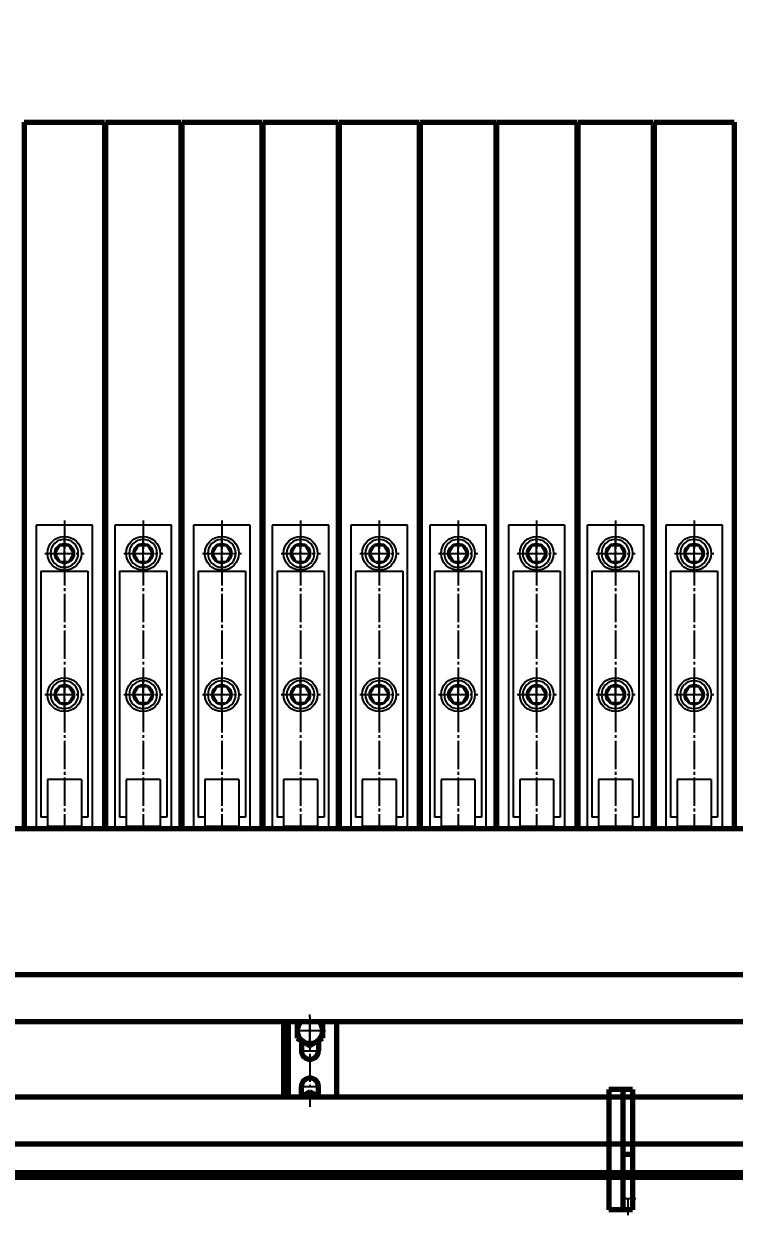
# Model space of a CAD drawing. Header units: millimetres. Extents: x -11880 to 11880, y -8400 to 8400.
# Drawn here: x -2078 to -1325, y 2566 to 3831 of the extents above; entities that cross this region are included whole.
import ezdxf

# ---------------------------------------------------------------- set-up
doc = ezdxf.new("R2010")
doc.units = ezdxf.units.MM
doc.linetypes.add('EB_DASH', pattern=[6, 3, -3])
doc.linetypes.add('EB_DASHDOT', pattern=[39, 30, -3, 3, -3])
for name, color, linetype, lineweight in [('CAXA0', 7, 'Continuous', 70), ('CAXA1', 1, 'EB_DASHDOT', 25), ('CAXA2', 6, 'EB_DASH', 25), ('CAXA4', 3, 'Continuous', 25)]:
    doc.layers.add(name, color=color, linetype=linetype, lineweight=lineweight)
doc.styles.add('标准', font='', dxfattribs={"width": 0.667})
doc.styles.get('标准').set_extended_font_data('FangSong_GB2312')
doc.dimstyles.new('标准', dxfattribs={"dimscale": 40, "dimtxt": 3.5, "dimasz": 3, "dimexe": 2, "dimexo": 0, "dimtad": 1, "dimdec": 1, "dimzin": 12, "dimdsep": 46, "dimtxsty": '标准', "dimcen": 0, "dimdle": 4, "dimaunit": 1, "dimazin": 2, "dimtfac": 1, "dimtdec": 3, "dimtmove": 0, "dimatfit": 3, "dimfxl": 1, "dimtolj": 1, "dimtzin": 0, "dimarcsym": 0})

# ---------------------------------------------------------------- blocks, each defined once
blk = doc.blocks.new('CAXBLOCK48', base_point=(-1445.3, 2639))
at = {"layer": 'CAXA0', "linetype": 'Continuous', "lineweight": 70}
for p, q in [((-1432.6, 2699.6), (-1457.6, 2699.6)), ((-1457.6, 2699.6), (-1457.6, 2571.6)), ((-1442.6, 2699.6), (-1442.6, 2571.6)), ((-1432.6, 2699.6), (-1432.6, 2571.6)), ((-1432.6, 2630.6), (-1442.6, 2630.6)), ((-1432.6, 2571.6), (-1457.6, 2571.6))]:
    blk.add_line(p, q, dxfattribs=at)
at = {"layer": 'CAXA1', "linetype": 'EB_DASHDOT', "lineweight": 25}
for p, q in [((-1445.3, 2608.6), (-1430.6, 2608.6)), ((-1444.7, 2583.6), (-1428.8, 2583.6))]:
    blk.add_line(p, q, dxfattribs=at)
at = {"layer": 'CAXA1', "color": 1, "linetype": 'EB_DASHDOT', "lineweight": 25}
blk.add_line((-1437.6, 2582.5), (-1437.6, 2566), dxfattribs=at)
blk = doc.blocks.new('CAXBLOCK201', base_point=(-2077.6, 3351.7))
at = {"layer": 'CAXA0', "linetype": 'Continuous', "lineweight": 70}
for p, q in [((-2077.6, 3726.7), (-1992.6, 3726.7)), ((-2077.6, 3726.7), (-2077.6, 2976.7)), ((-1992.6, 3726.7), (-1992.6, 2976.7)), ((-2077.6, 2976.7), (-1992.6, 2976.7))]:
    blk.add_line(p, q, dxfattribs=at)
at = {"layer": 'CAXA2', "color": 6, "linetype": 'EB_DASHDOT', "lineweight": 25}
for p, q in [((-2035.1, 3303.7), (-2035.1, 2976.7)), ((-2055.7, 3268.7), (-2014.1, 3268.7)), ((-2055.7, 3118.7), (-2014.1, 3118.7))]:
    blk.add_line(p, q, dxfattribs=at)
at = {"layer": 'CAXA2', "color": 6, "linetype": 'Continuous', "lineweight": 25}
for p, q in [((-2065.1, 3298.7), (-2065.1, 2976.7)), ((-2005.1, 3298.7), (-2065.1, 3298.7)), ((-2005.1, 2976.7), (-2005.1, 3298.7)), ((-2044.9, 3268.7), (-2040, 3277.2)), ((-2040, 3277.2), (-2030.2, 3277.2)), ((-2035.1, 3250.8), (-2035.1, 3286.5)), ((-2025.3, 3268.7), (-2030.2, 3277.2)), ((-2025.3, 3268.7), (-2030.2, 3277.2)), ((-2044.9, 3268.7), (-2040, 3260.2)), ((-2025.3, 3268.7), (-2030.2, 3260.2)), ((-2040, 3260.2), (-2030.2, 3260.2)), ((-2060.1, 3249.7), (-2060.1, 2988.7)), ((-2060.1, 3249.7), (-2010.1, 3249.7)), ((-2010.1, 3249.7), (-2010.1, 2988.7)), ((-2044.9, 3118.7), (-2040, 3127.2)), ((-2040, 3127.2), (-2030.2, 3127.2)), ((-2035.1, 3100.8), (-2035.1, 3136.5)), ((-2025.3, 3118.7), (-2030.2, 3127.2)), ((-2025.3, 3118.7), (-2030.2, 3127.2)), ((-2044.9, 3118.7), (-2040, 3110.2)), ((-2025.3, 3118.7), (-2030.2, 3110.2)), ((-2040, 3110.2), (-2030.2, 3110.2)), ((-2053.1, 3028.7), (-2053.1, 2978.7)), ((-2017.1, 3028.7), (-2053.1, 3028.7)), ((-2017.1, 3028.7), (-2017.1, 2978.7)), ((-2053.1, 2988.7), (-2060.1, 2988.7)), ((-2010.1, 2988.7), (-2017.1, 2988.7)), ((-2017.1, 2978.7), (-2053.1, 2978.7))]:
    blk.add_line(p, q, dxfattribs=at)
for centre, radius in [((-2035.1, 3268.7), 18), ((-2035.1, 3268.7), 10.5), ((-2035.1, 3268.7), 9.81), ((-2035.1, 3118.7), 18), ((-2035.1, 3118.7), 18), ((-2035.1, 3118.7), 10.5), ((-2035.1, 3118.7), 10.5), ((-2035.1, 3118.7), 9.81)]:
    blk.add_circle(centre, radius, dxfattribs=at)
for centre, start, end in [((-2035.1, 3268.7), 0, 180), ((-2035.1, 3268.7), 180, 0), ((-2035.1, 3118.7), 0, 180), ((-2035.1, 3118.7), 180, 0)]:
    blk.add_arc(centre, 14.8, start, end, dxfattribs=at)
blk = doc.blocks.new('CAXBLOCK202', base_point=(-1806.8, 3358.4))
at = {"layer": 'CAXA0', "linetype": 'Continuous', "lineweight": 70}
for p, q in [((-1991.6, 3726.7), (-1911.6, 3726.7)), ((-1991.6, 3726.7), (-1991.6, 2976.7)), ((-1911.6, 3726.7), (-1911.6, 2976.7)), ((-1991.6, 2976.7), (-1911.6, 2976.7))]:
    blk.add_line(p, q, dxfattribs=at)
at = {"layer": 'CAXA2', "color": 6, "linetype": 'EB_DASHDOT', "lineweight": 25}
for p, q in [((-1951.6, 3303.7), (-1951.6, 2976.7)), ((-1972.2, 3268.7), (-1930.6, 3268.7)), ((-1972.2, 3118.7), (-1930.6, 3118.7))]:
    blk.add_line(p, q, dxfattribs=at)
at = {"layer": 'CAXA2', "color": 6, "linetype": 'Continuous', "lineweight": 25}
for p, q in [((-1981.6, 3298.7), (-1981.6, 2976.7)), ((-1921.6, 3298.7), (-1981.6, 3298.7)), ((-1921.6, 2976.7), (-1921.6, 3298.7)), ((-1961.4, 3268.7), (-1956.5, 3277.2)), ((-1956.5, 3277.2), (-1946.7, 3277.2)), ((-1951.6, 3250.8), (-1951.6, 3286.5)), ((-1941.8, 3268.7), (-1946.7, 3277.2)), ((-1941.8, 3268.7), (-1946.7, 3277.2)), ((-1961.4, 3268.7), (-1956.5, 3260.2)), ((-1941.8, 3268.7), (-1946.7, 3260.2)), ((-1956.5, 3260.2), (-1946.7, 3260.2)), ((-1976.6, 3249.7), (-1976.6, 2988.7)), ((-1976.6, 3249.7), (-1926.6, 3249.7)), ((-1926.6, 3249.7), (-1926.6, 2988.7)), ((-1961.4, 3118.7), (-1956.5, 3127.2)), ((-1956.5, 3127.2), (-1946.7, 3127.2)), ((-1951.6, 3100.8), (-1951.6, 3136.5)), ((-1941.8, 3118.7), (-1946.7, 3127.2)), ((-1941.8, 3118.7), (-1946.7, 3127.2)), ((-1961.4, 3118.7), (-1956.5, 3110.2)), ((-1941.8, 3118.7), (-1946.7, 3110.2)), ((-1956.5, 3110.2), (-1946.7, 3110.2)), ((-1969.6, 3028.7), (-1969.6, 2978.7)), ((-1933.6, 3028.7), (-1969.6, 3028.7)), ((-1933.6, 3028.7), (-1933.6, 2978.7)), ((-1969.6, 2988.7), (-1976.6, 2988.7)), ((-1926.6, 2988.7), (-1933.6, 2988.7)), ((-1933.6, 2978.7), (-1969.6, 2978.7))]:
    blk.add_line(p, q, dxfattribs=at)
for centre, radius in [((-1951.6, 3268.7), 18), ((-1951.6, 3268.7), 10.5), ((-1951.6, 3268.7), 9.81), ((-1951.6, 3118.7), 18), ((-1951.6, 3118.7), 18), ((-1951.6, 3118.7), 10.5), ((-1951.6, 3118.7), 10.5), ((-1951.6, 3118.7), 9.81)]:
    blk.add_circle(centre, radius, dxfattribs=at)
for centre, start, end in [((-1951.6, 3268.7), 0, 180), ((-1951.6, 3268.7), 180, 0), ((-1951.6, 3118.7), 0, 180), ((-1951.6, 3118.7), 180, 0)]:
    blk.add_arc(centre, 14.8, start, end, dxfattribs=at)
blk = doc.blocks.new('CAXBLOCK203', base_point=(-1910.6, 3351.7))
at = {"layer": 'CAXA0', "linetype": 'Continuous', "lineweight": 70}
for p, q in [((-1910.6, 3726.7), (-1825.6, 3726.7)), ((-1910.6, 3726.7), (-1910.6, 2976.7)), ((-1825.6, 3726.7), (-1825.6, 2976.7)), ((-1910.6, 2976.7), (-1825.6, 2976.7))]:
    blk.add_line(p, q, dxfattribs=at)
at = {"layer": 'CAXA2', "color": 6, "linetype": 'EB_DASHDOT', "lineweight": 25}
for p, q in [((-1868.1, 3303.7), (-1868.1, 2976.7)), ((-1888.7, 3268.7), (-1847.1, 3268.7)), ((-1888.7, 3118.7), (-1847.1, 3118.7))]:
    blk.add_line(p, q, dxfattribs=at)
at = {"layer": 'CAXA2', "color": 6, "linetype": 'Continuous', "lineweight": 25}
for p, q in [((-1898.1, 3298.7), (-1898.1, 2976.7)), ((-1838.1, 3298.7), (-1898.1, 3298.7)), ((-1838.1, 2976.7), (-1838.1, 3298.7)), ((-1877.9, 3268.7), (-1873, 3277.2)), ((-1873, 3277.2), (-1863.2, 3277.2)), ((-1868.1, 3250.8), (-1868.1, 3286.5)), ((-1858.3, 3268.7), (-1863.2, 3277.2)), ((-1858.3, 3268.7), (-1863.2, 3277.2)), ((-1877.9, 3268.7), (-1873, 3260.2)), ((-1858.3, 3268.7), (-1863.2, 3260.2)), ((-1873, 3260.2), (-1863.2, 3260.2)), ((-1893.1, 3249.7), (-1893.1, 2988.7)), ((-1893.1, 3249.7), (-1843.1, 3249.7)), ((-1843.1, 3249.7), (-1843.1, 2988.7)), ((-1877.9, 3118.7), (-1873, 3127.2)), ((-1873, 3127.2), (-1863.2, 3127.2)), ((-1868.1, 3100.8), (-1868.1, 3136.5)), ((-1858.3, 3118.7), (-1863.2, 3127.2)), ((-1858.3, 3118.7), (-1863.2, 3127.2)), ((-1877.9, 3118.7), (-1873, 3110.2)), ((-1858.3, 3118.7), (-1863.2, 3110.2)), ((-1873, 3110.2), (-1863.2, 3110.2)), ((-1886.1, 3028.7), (-1886.1, 2978.7)), ((-1850.1, 3028.7), (-1886.1, 3028.7)), ((-1850.1, 3028.7), (-1850.1, 2978.7)), ((-1886.1, 2988.7), (-1893.1, 2988.7)), ((-1843.1, 2988.7), (-1850.1, 2988.7)), ((-1850.1, 2978.7), (-1886.1, 2978.7))]:
    blk.add_line(p, q, dxfattribs=at)
for centre, radius in [((-1868.1, 3268.7), 18), ((-1868.1, 3268.7), 10.5), ((-1868.1, 3268.7), 9.81), ((-1868.1, 3118.7), 18), ((-1868.1, 3118.7), 18), ((-1868.1, 3118.7), 10.5), ((-1868.1, 3118.7), 10.5), ((-1868.1, 3118.7), 9.81)]:
    blk.add_circle(centre, radius, dxfattribs=at)
for centre, start, end in [((-1868.1, 3268.7), 0, 180), ((-1868.1, 3268.7), 180, 0), ((-1868.1, 3118.7), 0, 180), ((-1868.1, 3118.7), 180, 0)]:
    blk.add_arc(centre, 14.8, start, end, dxfattribs=at)
blk = doc.blocks.new('CAXBLOCK204', base_point=(-1639.8, 3358.4))
at = {"layer": 'CAXA0', "linetype": 'Continuous', "lineweight": 70}
for p, q in [((-1824.6, 3726.7), (-1744.6, 3726.7)), ((-1824.6, 3726.7), (-1824.6, 2976.7)), ((-1744.6, 3726.7), (-1744.6, 2976.7)), ((-1824.6, 2976.7), (-1744.6, 2976.7))]:
    blk.add_line(p, q, dxfattribs=at)
at = {"layer": 'CAXA2', "color": 6, "linetype": 'EB_DASHDOT', "lineweight": 25}
for p, q in [((-1784.6, 3303.7), (-1784.6, 2976.7)), ((-1805.2, 3268.7), (-1763.6, 3268.7)), ((-1805.2, 3118.7), (-1763.6, 3118.7))]:
    blk.add_line(p, q, dxfattribs=at)
at = {"layer": 'CAXA2', "color": 6, "linetype": 'Continuous', "lineweight": 25}
for p, q in [((-1814.6, 3298.7), (-1814.6, 2976.7)), ((-1754.6, 3298.7), (-1814.6, 3298.7)), ((-1754.6, 2976.7), (-1754.6, 3298.7)), ((-1794.4, 3268.7), (-1789.5, 3277.2)), ((-1789.5, 3277.2), (-1779.7, 3277.2)), ((-1784.6, 3250.8), (-1784.6, 3286.5)), ((-1774.8, 3268.7), (-1779.7, 3277.2)), ((-1774.8, 3268.7), (-1779.7, 3277.2)), ((-1794.4, 3268.7), (-1789.5, 3260.2)), ((-1774.8, 3268.7), (-1779.7, 3260.2)), ((-1789.5, 3260.2), (-1779.7, 3260.2)), ((-1809.6, 3249.7), (-1809.6, 2988.7)), ((-1809.6, 3249.7), (-1759.6, 3249.7)), ((-1759.6, 3249.7), (-1759.6, 2988.7)), ((-1794.4, 3118.7), (-1789.5, 3127.2)), ((-1789.5, 3127.2), (-1779.7, 3127.2)), ((-1784.6, 3100.8), (-1784.6, 3136.5)), ((-1774.8, 3118.7), (-1779.7, 3127.2)), ((-1774.8, 3118.7), (-1779.7, 3127.2)), ((-1794.4, 3118.7), (-1789.5, 3110.2)), ((-1774.8, 3118.7), (-1779.7, 3110.2)), ((-1789.5, 3110.2), (-1779.7, 3110.2)), ((-1802.6, 3028.7), (-1802.6, 2978.7)), ((-1766.6, 3028.7), (-1802.6, 3028.7)), ((-1766.6, 3028.7), (-1766.6, 2978.7)), ((-1802.6, 2988.7), (-1809.6, 2988.7)), ((-1759.6, 2988.7), (-1766.6, 2988.7)), ((-1766.6, 2978.7), (-1802.6, 2978.7))]:
    blk.add_line(p, q, dxfattribs=at)
for centre, radius in [((-1784.6, 3268.7), 18), ((-1784.6, 3268.7), 10.5), ((-1784.6, 3268.7), 9.81), ((-1784.6, 3118.7), 18), ((-1784.6, 3118.7), 18), ((-1784.6, 3118.7), 10.5), ((-1784.6, 3118.7), 10.5), ((-1784.6, 3118.7), 9.81)]:
    blk.add_circle(centre, radius, dxfattribs=at)
for centre, start, end in [((-1784.6, 3268.7), 0, 180), ((-1784.6, 3268.7), 180, 0), ((-1784.6, 3118.7), 0, 180), ((-1784.6, 3118.7), 180, 0)]:
    blk.add_arc(centre, 14.8, start, end, dxfattribs=at)
blk = doc.blocks.new('CAXBLOCK205', base_point=(-1743.6, 3351.7))
at = {"layer": 'CAXA0', "linetype": 'Continuous', "lineweight": 70}
for p, q in [((-1743.6, 3726.7), (-1658.6, 3726.7)), ((-1743.6, 3726.7), (-1743.6, 2976.7)), ((-1658.6, 3726.7), (-1658.6, 2976.7)), ((-1743.6, 2976.7), (-1658.6, 2976.7))]:
    blk.add_line(p, q, dxfattribs=at)
at = {"layer": 'CAXA2', "color": 6, "linetype": 'EB_DASHDOT', "lineweight": 25}
for p, q in [((-1701.1, 3303.7), (-1701.1, 2976.7)), ((-1721.7, 3268.7), (-1680.1, 3268.7)), ((-1721.7, 3118.7), (-1680.1, 3118.7))]:
    blk.add_line(p, q, dxfattribs=at)
at = {"layer": 'CAXA2', "color": 6, "linetype": 'Continuous', "lineweight": 25}
for p, q in [((-1731.1, 3298.7), (-1731.1, 2976.7)), ((-1671.1, 3298.7), (-1731.1, 3298.7)), ((-1671.1, 2976.7), (-1671.1, 3298.7)), ((-1710.9, 3268.7), (-1706, 3277.2)), ((-1706, 3277.2), (-1696.2, 3277.2)), ((-1701.1, 3250.8), (-1701.1, 3286.5)), ((-1691.3, 3268.7), (-1696.2, 3277.2)), ((-1691.3, 3268.7), (-1696.2, 3277.2)), ((-1710.9, 3268.7), (-1706, 3260.2)), ((-1691.3, 3268.7), (-1696.2, 3260.2)), ((-1706, 3260.2), (-1696.2, 3260.2)), ((-1726.1, 3249.7), (-1726.1, 2988.7)), ((-1726.1, 3249.7), (-1676.1, 3249.7)), ((-1676.1, 3249.7), (-1676.1, 2988.7)), ((-1710.9, 3118.7), (-1706, 3127.2)), ((-1706, 3127.2), (-1696.2, 3127.2)), ((-1701.1, 3100.8), (-1701.1, 3136.5)), ((-1691.3, 3118.7), (-1696.2, 3127.2)), ((-1691.3, 3118.7), (-1696.2, 3127.2)), ((-1710.9, 3118.7), (-1706, 3110.2)), ((-1691.3, 3118.7), (-1696.2, 3110.2)), ((-1706, 3110.2), (-1696.2, 3110.2)), ((-1719.1, 3028.7), (-1719.1, 2978.7)), ((-1683.1, 3028.7), (-1719.1, 3028.7)), ((-1683.1, 3028.7), (-1683.1, 2978.7)), ((-1719.1, 2988.7), (-1726.1, 2988.7)), ((-1676.1, 2988.7), (-1683.1, 2988.7)), ((-1683.1, 2978.7), (-1719.1, 2978.7))]:
    blk.add_line(p, q, dxfattribs=at)
for centre, radius in [((-1701.1, 3268.7), 18), ((-1701.1, 3268.7), 10.5), ((-1701.1, 3268.7), 9.81), ((-1701.1, 3118.7), 18), ((-1701.1, 3118.7), 18), ((-1701.1, 3118.7), 10.5), ((-1701.1, 3118.7), 10.5), ((-1701.1, 3118.7), 9.81)]:
    blk.add_circle(centre, radius, dxfattribs=at)
for centre, start, end in [((-1701.1, 3268.7), 0, 180), ((-1701.1, 3268.7), 180, 0), ((-1701.1, 3118.7), 0, 180), ((-1701.1, 3118.7), 180, 0)]:
    blk.add_arc(centre, 14.8, start, end, dxfattribs=at)
blk = doc.blocks.new('CAXBLOCK206', base_point=(-1472.8, 3358.4))
at = {"layer": 'CAXA0', "linetype": 'Continuous', "lineweight": 70}
for p, q in [((-1657.6, 3726.7), (-1577.6, 3726.7)), ((-1657.6, 3726.7), (-1657.6, 2976.7)), ((-1577.6, 3726.7), (-1577.6, 2976.7)), ((-1657.6, 2976.7), (-1577.6, 2976.7))]:
    blk.add_line(p, q, dxfattribs=at)
at = {"layer": 'CAXA2', "color": 6, "linetype": 'EB_DASHDOT', "lineweight": 25}
for p, q in [((-1617.6, 3303.7), (-1617.6, 2976.7)), ((-1638.2, 3268.7), (-1596.6, 3268.7)), ((-1638.2, 3118.7), (-1596.6, 3118.7))]:
    blk.add_line(p, q, dxfattribs=at)
at = {"layer": 'CAXA2', "color": 6, "linetype": 'Continuous', "lineweight": 25}
for p, q in [((-1647.6, 3298.7), (-1647.6, 2976.7)), ((-1587.6, 3298.7), (-1647.6, 3298.7)), ((-1587.6, 2976.7), (-1587.6, 3298.7)), ((-1627.4, 3268.7), (-1622.5, 3277.2)), ((-1622.5, 3277.2), (-1612.7, 3277.2)), ((-1617.6, 3250.8), (-1617.6, 3286.5)), ((-1607.8, 3268.7), (-1612.7, 3277.2)), ((-1607.8, 3268.7), (-1612.7, 3277.2)), ((-1627.4, 3268.7), (-1622.5, 3260.2)), ((-1607.8, 3268.7), (-1612.7, 3260.2)), ((-1622.5, 3260.2), (-1612.7, 3260.2)), ((-1642.6, 3249.7), (-1642.6, 2988.7)), ((-1642.6, 3249.7), (-1592.6, 3249.7)), ((-1592.6, 3249.7), (-1592.6, 2988.7)), ((-1627.4, 3118.7), (-1622.5, 3127.2)), ((-1622.5, 3127.2), (-1612.7, 3127.2)), ((-1617.6, 3100.8), (-1617.6, 3136.5)), ((-1607.8, 3118.7), (-1612.7, 3127.2)), ((-1607.8, 3118.7), (-1612.7, 3127.2)), ((-1627.4, 3118.7), (-1622.5, 3110.2)), ((-1607.8, 3118.7), (-1612.7, 3110.2)), ((-1622.5, 3110.2), (-1612.7, 3110.2)), ((-1635.6, 3028.7), (-1635.6, 2978.7)), ((-1599.6, 3028.7), (-1635.6, 3028.7)), ((-1599.6, 3028.7), (-1599.6, 2978.7)), ((-1635.6, 2988.7), (-1642.6, 2988.7)), ((-1592.6, 2988.7), (-1599.6, 2988.7)), ((-1599.6, 2978.7), (-1635.6, 2978.7))]:
    blk.add_line(p, q, dxfattribs=at)
for centre, radius in [((-1617.6, 3268.7), 18), ((-1617.6, 3268.7), 10.5), ((-1617.6, 3268.7), 9.81), ((-1617.6, 3118.7), 18), ((-1617.6, 3118.7), 18), ((-1617.6, 3118.7), 10.5), ((-1617.6, 3118.7), 10.5), ((-1617.6, 3118.7), 9.81)]:
    blk.add_circle(centre, radius, dxfattribs=at)
for centre, start, end in [((-1617.6, 3268.7), 0, 180), ((-1617.6, 3268.7), 180, 0), ((-1617.6, 3118.7), 0, 180), ((-1617.6, 3118.7), 180, 0)]:
    blk.add_arc(centre, 14.8, start, end, dxfattribs=at)
blk = doc.blocks.new('CAXBLOCK207', base_point=(-1576.6, 3351.7))
at = {"layer": 'CAXA0', "linetype": 'Continuous', "lineweight": 70}
for p, q in [((-1576.6, 3726.7), (-1491.6, 3726.7)), ((-1576.6, 3726.7), (-1576.6, 2976.7)), ((-1491.6, 3726.7), (-1491.6, 2976.7)), ((-1576.6, 2976.7), (-1491.6, 2976.7))]:
    blk.add_line(p, q, dxfattribs=at)
at = {"layer": 'CAXA2', "color": 6, "linetype": 'EB_DASHDOT', "lineweight": 25}
for p, q in [((-1534.1, 3303.7), (-1534.1, 2976.7)), ((-1554.7, 3268.7), (-1513.1, 3268.7)), ((-1554.7, 3118.7), (-1513.1, 3118.7))]:
    blk.add_line(p, q, dxfattribs=at)
at = {"layer": 'CAXA2', "color": 6, "linetype": 'Continuous', "lineweight": 25}
for p, q in [((-1564.1, 3298.7), (-1564.1, 2976.7)), ((-1504.1, 3298.7), (-1564.1, 3298.7)), ((-1504.1, 2976.7), (-1504.1, 3298.7)), ((-1543.9, 3268.7), (-1539, 3277.2)), ((-1539, 3277.2), (-1529.2, 3277.2)), ((-1534.1, 3250.8), (-1534.1, 3286.5)), ((-1524.3, 3268.7), (-1529.2, 3277.2)), ((-1524.3, 3268.7), (-1529.2, 3277.2)), ((-1543.9, 3268.7), (-1539, 3260.2)), ((-1524.3, 3268.7), (-1529.2, 3260.2)), ((-1539, 3260.2), (-1529.2, 3260.2)), ((-1559.1, 3249.7), (-1559.1, 2988.7)), ((-1559.1, 3249.7), (-1509.1, 3249.7)), ((-1509.1, 3249.7), (-1509.1, 2988.7)), ((-1543.9, 3118.7), (-1539, 3127.2)), ((-1539, 3127.2), (-1529.2, 3127.2)), ((-1534.1, 3100.8), (-1534.1, 3136.5)), ((-1524.3, 3118.7), (-1529.2, 3127.2)), ((-1524.3, 3118.7), (-1529.2, 3127.2)), ((-1543.9, 3118.7), (-1539, 3110.2)), ((-1524.3, 3118.7), (-1529.2, 3110.2)), ((-1539, 3110.2), (-1529.2, 3110.2)), ((-1552.1, 3028.7), (-1552.1, 2978.7)), ((-1516.1, 3028.7), (-1552.1, 3028.7)), ((-1516.1, 3028.7), (-1516.1, 2978.7)), ((-1552.1, 2988.7), (-1559.1, 2988.7)), ((-1509.1, 2988.7), (-1516.1, 2988.7)), ((-1516.1, 2978.7), (-1552.1, 2978.7))]:
    blk.add_line(p, q, dxfattribs=at)
for centre, radius in [((-1534.1, 3268.7), 18), ((-1534.1, 3268.7), 10.5), ((-1534.1, 3268.7), 9.81), ((-1534.1, 3118.7), 18), ((-1534.1, 3118.7), 18), ((-1534.1, 3118.7), 10.5), ((-1534.1, 3118.7), 10.5), ((-1534.1, 3118.7), 9.81)]:
    blk.add_circle(centre, radius, dxfattribs=at)
for centre, start, end in [((-1534.1, 3268.7), 0, 180), ((-1534.1, 3268.7), 180, 0), ((-1534.1, 3118.7), 0, 180), ((-1534.1, 3118.7), 180, 0)]:
    blk.add_arc(centre, 14.8, start, end, dxfattribs=at)
blk = doc.blocks.new('CAXBLOCK208', base_point=(-1305.8, 3358.4))
at = {"layer": 'CAXA0', "linetype": 'Continuous', "lineweight": 70}
for p, q in [((-1490.6, 3726.7), (-1410.6, 3726.7)), ((-1490.6, 3726.7), (-1490.6, 2976.7)), ((-1410.6, 3726.7), (-1410.6, 2976.7)), ((-1490.6, 2976.7), (-1410.6, 2976.7))]:
    blk.add_line(p, q, dxfattribs=at)
at = {"layer": 'CAXA2', "color": 6, "linetype": 'EB_DASHDOT', "lineweight": 25}
for p, q in [((-1450.6, 3303.7), (-1450.6, 2976.7)), ((-1471.2, 3268.7), (-1429.6, 3268.7)), ((-1471.2, 3118.7), (-1429.6, 3118.7))]:
    blk.add_line(p, q, dxfattribs=at)
at = {"layer": 'CAXA2', "color": 6, "linetype": 'Continuous', "lineweight": 25}
for p, q in [((-1480.6, 3298.7), (-1480.6, 2976.7)), ((-1420.6, 3298.7), (-1480.6, 3298.7)), ((-1420.6, 2976.7), (-1420.6, 3298.7)), ((-1460.4, 3268.7), (-1455.5, 3277.2)), ((-1455.5, 3277.2), (-1445.7, 3277.2)), ((-1450.6, 3250.8), (-1450.6, 3286.5)), ((-1440.8, 3268.7), (-1445.7, 3277.2)), ((-1440.8, 3268.7), (-1445.7, 3277.2)), ((-1460.4, 3268.7), (-1455.5, 3260.2)), ((-1440.8, 3268.7), (-1445.7, 3260.2)), ((-1455.5, 3260.2), (-1445.7, 3260.2)), ((-1475.6, 3249.7), (-1475.6, 2988.7)), ((-1475.6, 3249.7), (-1425.6, 3249.7)), ((-1425.6, 3249.7), (-1425.6, 2988.7)), ((-1460.4, 3118.7), (-1455.5, 3127.2)), ((-1455.5, 3127.2), (-1445.7, 3127.2)), ((-1450.6, 3100.8), (-1450.6, 3136.5)), ((-1440.8, 3118.7), (-1445.7, 3127.2)), ((-1440.8, 3118.7), (-1445.7, 3127.2)), ((-1460.4, 3118.7), (-1455.5, 3110.2)), ((-1440.8, 3118.7), (-1445.7, 3110.2)), ((-1455.5, 3110.2), (-1445.7, 3110.2)), ((-1468.6, 3028.7), (-1468.6, 2978.7)), ((-1432.6, 3028.7), (-1468.6, 3028.7)), ((-1432.6, 3028.7), (-1432.6, 2978.7)), ((-1468.6, 2988.7), (-1475.6, 2988.7)), ((-1425.6, 2988.7), (-1432.6, 2988.7)), ((-1432.6, 2978.7), (-1468.6, 2978.7))]:
    blk.add_line(p, q, dxfattribs=at)
for centre, radius in [((-1450.6, 3268.7), 18), ((-1450.6, 3268.7), 10.5), ((-1450.6, 3268.7), 9.81), ((-1450.6, 3118.7), 18), ((-1450.6, 3118.7), 18), ((-1450.6, 3118.7), 10.5), ((-1450.6, 3118.7), 10.5), ((-1450.6, 3118.7), 9.81)]:
    blk.add_circle(centre, radius, dxfattribs=at)
for centre, start, end in [((-1450.6, 3268.7), 0, 180), ((-1450.6, 3268.7), 180, 0), ((-1450.6, 3118.7), 0, 180), ((-1450.6, 3118.7), 180, 0)]:
    blk.add_arc(centre, 14.8, start, end, dxfattribs=at)
blk = doc.blocks.new('CAXBLOCK209', base_point=(-1409.6, 3351.7))
at = {"layer": 'CAXA0', "linetype": 'Continuous', "lineweight": 70}
for p, q in [((-1409.6, 3726.7), (-1324.6, 3726.7)), ((-1409.6, 3726.7), (-1409.6, 2976.7)), ((-1324.6, 3726.7), (-1324.6, 2976.7)), ((-1409.6, 2976.7), (-1324.6, 2976.7))]:
    blk.add_line(p, q, dxfattribs=at)
at = {"layer": 'CAXA2', "color": 6, "linetype": 'EB_DASHDOT', "lineweight": 25}
for p, q in [((-1367.1, 3303.7), (-1367.1, 2976.7)), ((-1387.7, 3268.7), (-1346.1, 3268.7)), ((-1387.7, 3118.7), (-1346.1, 3118.7))]:
    blk.add_line(p, q, dxfattribs=at)
at = {"layer": 'CAXA2', "color": 6, "linetype": 'Continuous', "lineweight": 25}
for p, q in [((-1397.1, 3298.7), (-1397.1, 2976.7)), ((-1337.1, 3298.7), (-1397.1, 3298.7)), ((-1337.1, 2976.7), (-1337.1, 3298.7)), ((-1376.9, 3268.7), (-1372, 3277.2)), ((-1372, 3277.2), (-1362.2, 3277.2)), ((-1367.1, 3250.8), (-1367.1, 3286.5)), ((-1357.3, 3268.7), (-1362.2, 3277.2)), ((-1357.3, 3268.7), (-1362.2, 3277.2)), ((-1376.9, 3268.7), (-1372, 3260.2)), ((-1357.3, 3268.7), (-1362.2, 3260.2)), ((-1372, 3260.2), (-1362.2, 3260.2)), ((-1392.1, 3249.7), (-1392.1, 2988.7)), ((-1392.1, 3249.7), (-1342.1, 3249.7)), ((-1342.1, 3249.7), (-1342.1, 2988.7)), ((-1376.9, 3118.7), (-1372, 3127.2)), ((-1372, 3127.2), (-1362.2, 3127.2)), ((-1367.1, 3100.8), (-1367.1, 3136.5)), ((-1357.3, 3118.7), (-1362.2, 3127.2)), ((-1357.3, 3118.7), (-1362.2, 3127.2)), ((-1376.9, 3118.7), (-1372, 3110.2)), ((-1357.3, 3118.7), (-1362.2, 3110.2)), ((-1372, 3110.2), (-1362.2, 3110.2)), ((-1385.1, 3028.7), (-1385.1, 2978.7)), ((-1349.1, 3028.7), (-1385.1, 3028.7)), ((-1349.1, 3028.7), (-1349.1, 2978.7)), ((-1385.1, 2988.7), (-1392.1, 2988.7)), ((-1342.1, 2988.7), (-1349.1, 2988.7)), ((-1349.1, 2978.7), (-1385.1, 2978.7))]:
    blk.add_line(p, q, dxfattribs=at)
for centre, radius in [((-1367.1, 3268.7), 18), ((-1367.1, 3268.7), 10.5), ((-1367.1, 3268.7), 9.81), ((-1367.1, 3118.7), 18), ((-1367.1, 3118.7), 18), ((-1367.1, 3118.7), 10.5), ((-1367.1, 3118.7), 10.5), ((-1367.1, 3118.7), 9.81)]:
    blk.add_circle(centre, radius, dxfattribs=at)
for centre, start, end in [((-1367.1, 3268.7), 0, 180), ((-1367.1, 3268.7), 180, 0), ((-1367.1, 3118.7), 0, 180), ((-1367.1, 3118.7), 180, 0)]:
    blk.add_arc(centre, 14.8, start, end, dxfattribs=at)
blk = doc.blocks.new('*D446')
at = {"layer": 'CAXA4', "linetype": 'Continuous', "lineweight": 25}
for points in [[(-9267.6, 4804.4), (-9147.6, 4819.4), (-9147.6, 4789.4)], [(2772.4, 4804.4), (2652.4, 4819.4), (2652.4, 4789.4)]]:
    blk.add_hatch(color=0, dxfattribs=at).paths.add_polyline_path(points, flags=0)
at = {"layer": 'CAXA4', "color": 0, "linetype": 'Continuous', "lineweight": 25}
for p, q in [((-9267.6, 3016.7), (-9267.6, 4884.4)), ((2772.4, 3286.7), (2772.4, 4884.4)), ((2772.4, 4804.4), (-9267.6, 4804.4))]:
    blk.add_line(p, q, dxfattribs=at)
at = {"layer": 'CAXA4', "color": 0, "linetype": 'Continuous', "lineweight": 25, "insert": (-3435.5, 5021.2), "char_height": 140, "attachment_point": 1, "style": '标准'}
blk.add_mtext('\\fFangSong_GB2312|b0|i0|p34;12040', dxfattribs=at)

msp = doc.modelspace()

# ---------------------------------------------------------------- linework, layer by layer
at = {"layer": 'CAXA0', "linetype": 'Continuous', "lineweight": 70}
for p, q in [((-1992.62, 3726.67), (-1992.62, 2976.67)), ((-1991.62, 3726.67), (-1991.62, 2976.67)), ((-1825.62, 3726.67), (-1825.62, 2976.67)), ((-1824.62, 3726.67), (-1824.62, 2976.67)), ((-1658.62, 3726.67), (-1658.62, 2976.67)), ((-1657.62, 3726.67), (-1657.62, 2976.67)), ((-1491.62, 3726.67), (-1491.62, 2976.67)), ((-1490.62, 3726.67), (-1490.62, 2976.67)), ((-6100.72, 2821.63), (666.24, 2821.63)), ((-6100.72, 2771.63), (675.44, 2771.63)), ((-6100.72, 2691.63), (701.3, 2691.63)), ((-6100.72, 2641.63), (718.14, 2641.63))]:
    msp.add_line(p, q, dxfattribs=at)
at = {"layer": 'CAXA0'}
for p, q in [((-6075.72, 2976.67), (730.16, 2976.67)), ((-1784.63, 2771.63), (-1788.12, 2769.62)), ((-1761.12, 2769.62), (-1764.6, 2771.63)), ((-1788.12, 2769.62), (-1788.12, 2754.03)), ((-1761.12, 2754.03), (-1761.12, 2769.62)), ((-1788.12, 2754.03), (-1774.62, 2746.24)), ((-1774.62, 2746.24), (-1761.12, 2754.03)), ((-1774.62, 2697.03), (-1783.96, 2691.63)), ((-1765.27, 2691.63), (-1774.62, 2697.03))]:
    msp.add_line(p, q, dxfattribs=at)
at = {"layer": 'CAXA0', "color": 7, "linetype": 'Continuous', "lineweight": 70}
for p, q in [((-1802.62, 2771.63), (-1802.62, 2691.63)), ((-1797.62, 2771.63), (-1797.62, 2691.63)), ((-1746.62, 2771.63), (-1746.62, 2691.63)), ((-1802.62, 2748.63), (-1797.62, 2748.63)), ((-1783.62, 2751.76), (-1783.62, 2740.63)), ((-1765.62, 2751.76), (-1765.62, 2740.63)), ((-1783.62, 2691.63), (-1783.62, 2702.63)), ((-1765.62, 2691.63), (-1765.62, 2702.63))]:
    msp.add_line(p, q, dxfattribs=at)
at = {"layer": 'CAXA0', "color": 3, "linetype": 'Continuous', "lineweight": 70}
for p, q in [((517.38, 2611.12), (-8561.61, 2611.12)), ((517.38, 2606.12), (-8561.61, 2606.12))]:
    msp.add_line(p, q, dxfattribs=at)
at = {"layer": 'CAXA0'}
for centre, start, end in [((-1774.62, 2761.82), 133.40265, 46.59735), ((-1774.62, 2681.44), 49.02, 130.98)]:
    msp.add_arc(centre, 13.5, start, end, dxfattribs=at)
at = {"layer": 'CAXA0', "color": 7, "linetype": 'Continuous', "lineweight": 70}
for centre, start, end in [((-1774.62, 2740.63), 180, 0), ((-1774.62, 2702.63), 0, 180)]:
    msp.add_arc(centre, 9, start, end, dxfattribs=at)
at = {"layer": 'CAXA1', "linetype": 'EB_DASHDOT', "lineweight": 25}
for p, q in [((-1774.62, 2743.24), (-1774.62, 2780.41)), ((-1758.12, 2761.82), (-1791.12, 2761.82))]:
    msp.add_line(p, q, dxfattribs=at)
at = {"layer": 'CAXA1', "color": 1, "linetype": 'EB_DASHDOT', "lineweight": 25}
for p, q in [((-1774.62, 2776.5), (-1774.62, 2681.05)), ((-1785.8, 2740.63), (-1763.65, 2740.63)), ((-1785.8, 2702.63), (-1763.65, 2702.63))]:
    msp.add_line(p, q, dxfattribs=at)

# ---------------------------------------------------------------- block references
at = {"layer": 'CAXA0', "linetype": 'Continuous', "lineweight": 70}
for name, p in [('CAXBLOCK201', (-2077.62, 3351.67)), ('CAXBLOCK202', (-1806.76, 3358.38)), ('CAXBLOCK203', (-1910.62, 3351.67)), ('CAXBLOCK204', (-1639.76, 3358.38)), ('CAXBLOCK205', (-1743.62, 3351.67)), ('CAXBLOCK206', (-1472.76, 3358.38)), ('CAXBLOCK207', (-1576.62, 3351.67)), ('CAXBLOCK208', (-1305.76, 3358.38)), ('CAXBLOCK209', (-1409.62, 3351.67)), ('CAXBLOCK48', (-1445.26, 2638.97))]:
    msp.add_blockref(name, p, dxfattribs=at)

# ---------------------------------------------------------------- dimensions: what is measured, and where the dimension line sits
at = {"layer": 'CAXA4', "linetype": 'Continuous', "lineweight": 70}
dim = msp.add_linear_dim(base=(-3247.62, 4804.42), p1=(2772.38, 3286.67), p2=(-9267.62, 3016.67), text='\\fFangSong_GB2312;12040', dimstyle='标准', dxfattribs=at)
dim.commit()
dim.dimension.update_dxf_attribs({"geometry": '*D446', "text_midpoint": (-3247.62, 4925.32)})

doc.saveas('drawing.dxf')
